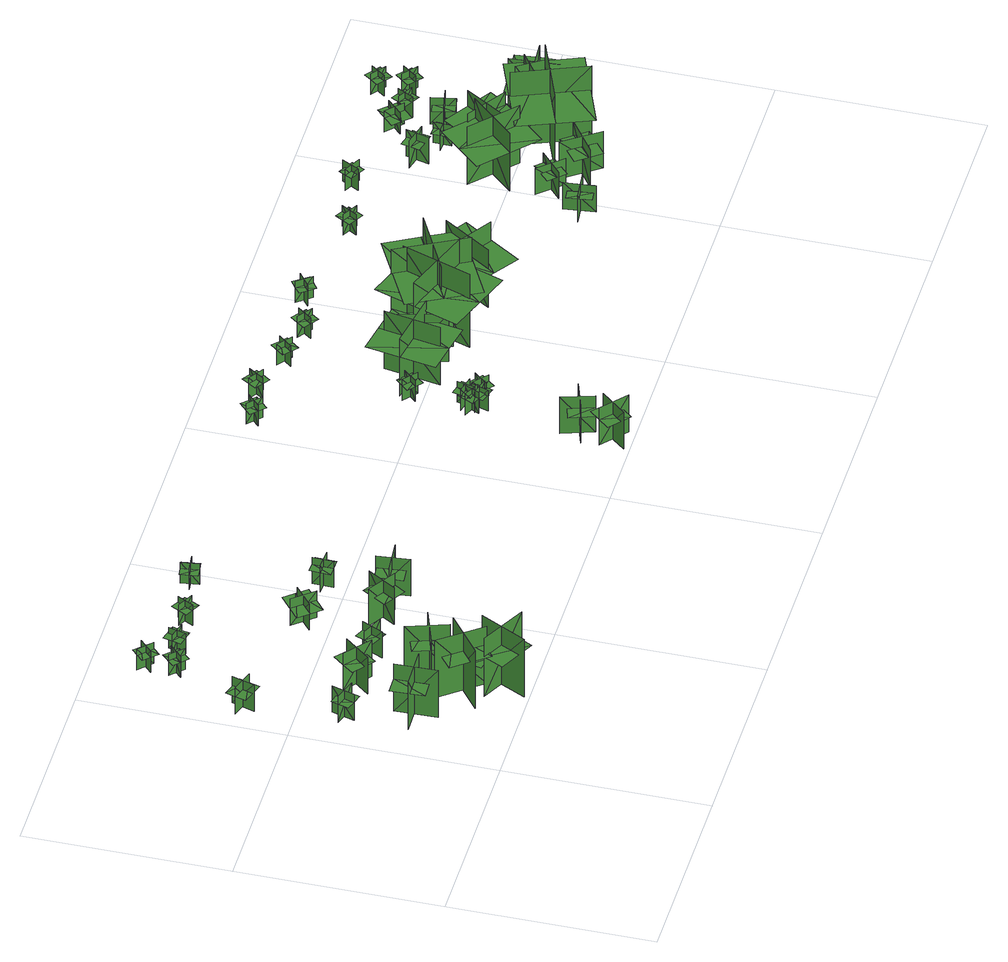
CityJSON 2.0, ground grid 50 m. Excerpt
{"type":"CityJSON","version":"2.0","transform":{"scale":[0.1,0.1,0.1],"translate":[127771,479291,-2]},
"CityObjects":{
"tree1":{"type":"SolitaryVegetationObject","geometry":[{"type":"MultiSurface","lod":"1","boundaries":[[[0,1,2]],[[0,2,3]],[[4,5,6]],[[4,6,7]],[[8,9,10]],[[8,10,11]],[[8,11,12]],[[8,12,13]]]}]},
"tree2":{"type":"SolitaryVegetationObject","geometry":[{"type":"MultiSurface","lod":"1","boundaries":[[[14,15,16]],[[14,16,17]],[[18,19,20]],[[18,20,21]],[[22,23,24]],[[22,24,25]],[[22,25,26]],[[22,26,27]]]}]},
"tree3":{"type":"SolitaryVegetationObject","geometry":[{"type":"MultiSurface","lod":"1","boundaries":[[[28,29,30]],[[28,30,31]],[[32,33,34]],[[32,34,35]],[[36,37,38]],[[36,38,39]],[[36,37,40]],[[36,40,41]]]}]},
"tree4":{"type":"SolitaryVegetationObject","geometry":[{"type":"MultiSurface","lod":"1","boundaries":[[[42,43,44]],[[42,44,45]],[[46,47,48]],[[46,48,49]],[[50,51,52]],[[50,52,53]],[[50,53,54]],[[50,54,55]]]}]},
"tree5":{"type":"SolitaryVegetationObject","geometry":[{"type":"MultiSurface","lod":"1","boundaries":[[[56,57,58]],[[56,58,59]],[[60,61,62]],[[60,62,63]],[[64,65,66]],[[64,66,67]],[[64,67,68]],[[64,68,69]]]}]},
"tree6":{"type":"SolitaryVegetationObject","geometry":[{"type":"MultiSurface","lod":"1","boundaries":[[[70,71,72]],[[70,72,73]],[[74,75,76]],[[74,76,77]],[[78,79,80]],[[78,80,81]],[[78,81,82]],[[78,82,83]]]}]},
"tree7":{"type":"SolitaryVegetationObject","geometry":[{"type":"MultiSurface","lod":"1","boundaries":[[[84,85,86]],[[84,86,87]],[[88,89,90]],[[88,90,91]],[[92,93,94]],[[92,94,95]],[[92,96,97]],[[92,97,93]]]}]},
"tree8":{"type":"SolitaryVegetationObject","geometry":[{"type":"MultiSurface","lod":"1","boundaries":[[[98,99,100]],[[98,100,101]],[[102,103,104]],[[102,104,105]],[[106,107,108]],[[106,108,109]],[[106,109,110]],[[106,110,111]]]}]},
"tree9":{"type":"SolitaryVegetationObject","geometry":[{"type":"MultiSurface","lod":"1","boundaries":[[[112,113,114]],[[112,114,115]],[[116,117,118]],[[116,118,119]],[[120,121,122]],[[120,122,123]],[[120,123,124]],[[120,124,125]]]}]},
"tree10":{"type":"SolitaryVegetationObject","geometry":[{"type":"MultiSurface","lod":"1","boundaries":[[[126,127,128]],[[126,128,129]],[[130,131,132]],[[130,132,133]],[[134,135,136]],[[134,136,137]],[[134,137,138]],[[134,138,139]]]}]},
"tree11":{"type":"SolitaryVegetationObject","geometry":[{"type":"MultiSurface","lod":"1","boundaries":[[[140,141,142]],[[140,142,143]],[[144,145,146]],[[144,146,147]],[[148,149,150]],[[148,150,151]],[[148,151,152]],[[148,152,153]]]}]},
"tree12":{"type":"SolitaryVegetationObject","geometry":[{"type":"MultiSurface","lod":"1","boundaries":[[[154,155,156]],[[154,156,157]],[[158,159,160]],[[158,160,161]],[[162,163,164]],[[162,164,165]],[[162,165,166]],[[162,166,167]]]}]},
"tree13":{"type":"SolitaryVegetationObject","geometry":[{"type":"MultiSurface","lod":"1","boundaries":[[[168,169,170]],[[168,170,171]],[[172,173,174]],[[172,174,175]],[[176,177,178]],[[176,178,179]],[[176,179,180]],[[176,180,181]]]}]},
"tree14":{"type":"SolitaryVegetationObject","geometry":[{"type":"MultiSurface","lod":"1","boundaries":[[[182,183,184]],[[182,184,185]],[[186,187,188]],[[186,188,189]],[[190,191,192]],[[190,192,193]],[[190,193,194]],[[190,194,195]]]}]},
"tree15":{"type":"SolitaryVegetationObject","geometry":[{"type":"MultiSurface","lod":"1","boundaries":[[[196,197,198]],[[196,198,199]],[[200,201,202]],[[200,202,203]],[[204,205,206]],[[204,206,207]],[[204,207,208]],[[204,208,209]]]}]},
"tree16":{"type":"SolitaryVegetationObject","geometry":[{"type":"MultiSurface","lod":"1","boundaries":[[[210,211,212]],[[210,212,213]],[[214,215,216]],[[214,216,217]],[[218,219,220]],[[218,220,221]],[[218,221,222]],[[218,222,223]]]}]},
"tree17":{"type":"SolitaryVegetationObject","geometry":[{"type":"MultiSurface","lod":"1","boundaries":[[[224,225,226]],[[224,226,227]],[[228,229,230]],[[228,230,231]],[[232,233,234]],[[232,234,235]],[[232,235,236]],[[232,236,237]]]}]},
"tree18":{"type":"SolitaryVegetationObject","geometry":[{"type":"MultiSurface","lod":"1","boundaries":[[[238,239,240]],[[238,240,241]],[[242,243,244]],[[242,244,245]],[[246,247,248]],[[246,248,249]],[[246,249,250]],[[246,250,251]]]}]},
"tree19":{"type":"SolitaryVegetationObject","geometry":[{"type":"MultiSurface","lod":"1","boundaries":[[[252,253,254]],[[252,254,255]],[[256,257,258]],[[256,258,259]],[[260,261,262]],[[260,262,263]],[[260,263,264]],[[260,264,265]]]}]},
"tree20":{"type":"SolitaryVegetationObject","geometry":[{"type":"MultiSurface","lod":"1","boundaries":[[[266,267,268]],[[266,268,269]],[[270,271,272]],[[270,272,273]],[[274,275,276]],[[274,276,277]],[[274,277,278]],[[274,278,279]]]}]},
"tree21":{"type":"SolitaryVegetationObject","geometry":[{"type":"MultiSurface","lod":"1","boundaries":[[[280,281,282]],[[280,282,283]],[[284,285,286]],[[284,286,287]],[[288,289,290]],[[288,290,291]],[[288,291,292]],[[288,292,293]]]}]},
"tree22":{"type":"SolitaryVegetationObject","geometry":[{"type":"MultiSurface","lod":"1","boundaries":[[[294,295,296]],[[294,296,297]],[[298,299,300]],[[298,300,301]],[[302,303,304]],[[302,304,305]],[[302,305,306]],[[302,306,307]]]}]},
"tree23":{"type":"SolitaryVegetationObject","geometry":[{"type":"MultiSurface","lod":"1","boundaries":[[[308,309,310]],[[308,310,311]],[[312,313,314]],[[312,314,315]],[[316,317,318]],[[316,318,319]],[[316,319,320]],[[316,320,321]]]}]},
"tree24":{"type":"SolitaryVegetationObject","geometry":[{"type":"MultiSurface","lod":"1","boundaries":[[[322,323,324]],[[322,324,325]],[[326,327,328]],[[326,328,329]],[[330,331,332]],[[330,332,333]],[[330,333,334]],[[330,334,335]]]}]},
"tree25":{"type":"SolitaryVegetationObject","geometry":[{"type":"MultiSurface","lod":"1","boundaries":[[[336,337,338]],[[336,338,339]],[[340,341,342]],[[340,342,343]],[[344,345,346]],[[344,346,347]],[[344,347,348]],[[344,348,349]]]}]},
"tree26":{"type":"SolitaryVegetationObject","geometry":[{"type":"MultiSurface","lod":"1","boundaries":[[[350,351,352]],[[350,352,353]],[[354,355,356]],[[354,356,357]],[[358,359,360]],[[358,360,361]],[[358,361,362]],[[358,362,363]]]}]},
"tree27":{"type":"SolitaryVegetationObject","geometry":[{"type":"MultiSurface","lod":"1","boundaries":[[[364,365,366]],[[364,366,367]],[[368,369,370]],[[368,370,371]],[[372,373,374]],[[372,374,375]],[[372,375,376]],[[372,376,377]]]}]},
"tree28":{"type":"SolitaryVegetationObject","geometry":[{"type":"MultiSurface","lod":"1","boundaries":[[[378,379,380]],[[378,380,381]],[[382,383,384]],[[382,384,385]],[[386,387,388]],[[386,388,389]],[[386,389,390]],[[386,390,391]]]}]},
"tree29":{"type":"SolitaryVegetationObject","geometry":[{"type":"MultiSurface","lod":"1","boundaries":[[[392,393,394]],[[392,394,395]],[[396,397,398]],[[396,398,399]],[[400,401,402]],[[400,402,403]],[[400,403,404]],[[400,404,405]]]}]},
"tree30":{"type":"SolitaryVegetationObject","geometry":[{"type":"MultiSurface","lod":"1","boundaries":[[[406,407,408]],[[406,408,409]],[[410,411,412]],[[410,412,413]],[[414,415,416]],[[414,416,417]],[[414,417,418]],[[414,418,419]]]}]},
"tree31":{"type":"SolitaryVegetationObject","geometry":[{"type":"MultiSurface","lod":"1","boundaries":[[[420,421,422]],[[420,422,423]],[[424,425,426]],[[424,426,427]],[[428,429,430]],[[428,430,431]],[[428,431,432]],[[428,432,433]]]}]},
"tree32":{"type":"SolitaryVegetationObject","geometry":[{"type":"MultiSurface","lod":"1","boundaries":[[[434,435,436]],[[434,436,437]],[[438,439,440]],[[438,440,441]],[[442,443,444]],[[442,444,445]],[[442,445,446]],[[442,446,447]]]}]},
"tree33":{"type":"SolitaryVegetationObject","geometry":[{"type":"MultiSurface","lod":"1","boundaries":[[[448,449,450]],[[448,450,451]],[[452,453,454]],[[452,454,455]],[[456,457,458]],[[456,458,459]],[[456,459,460]],[[456,460,461]]]}]},
"tree34":{"type":"SolitaryVegetationObject","geometry":[{"type":"MultiSurface","lod":"1","boundaries":[[[462,463,464]],[[462,464,465]],[[466,467,468]],[[466,468,469]],[[470,471,472]],[[470,472,473]],[[470,473,474]],[[470,474,475]]]}]},
"tree35":{"type":"SolitaryVegetationObject","geometry":[{"type":"MultiSurface","lod":"1","boundaries":[[[476,477,478]],[[476,478,479]],[[480,481,482]],[[480,482,483]],[[484,485,486]],[[484,486,487]],[[484,487,488]],[[484,488,489]]]}]},
"tree36":{"type":"SolitaryVegetationObject","geometry":[{"type":"MultiSurface","lod":"1","boundaries":[[[490,491,492]],[[490,492,493]],[[494,495,496]],[[494,496,497]],[[498,499,500]],[[498,500,501]],[[498,501,502]],[[498,502,503]]]}]},
"tree37":{"type":"SolitaryVegetationObject","geometry":[{"type":"MultiSurface","lod":"1","boundaries":[[[504,505,506]],[[504,506,507]],[[508,509,510]],[[508,510,511]],[[512,513,514]],[[512,514,515]],[[512,515,516]],[[512,516,517]]]}]},
"tree38":{"type":"SolitaryVegetationObject","geometry":[{"type":"MultiSurface","lod":"1","boundaries":[[[518,519,520]],[[518,520,521]],[[522,523,524]],[[522,524,525]],[[526,527,528]],[[526,528,529]],[[526,529,530]],[[526,530,531]]]}]},
"tree39":{"type":"SolitaryVegetationObject","geometry":[{"type":"MultiSurface","lod":"1","boundaries":[[[532,533,534]],[[532,534,535]],[[536,537,538]],[[536,538,539]],[[540,541,542]],[[540,542,543]],[[540,544,545]],[[540,545,541]]]}]},
"tree40":{"type":"SolitaryVegetationObject","geometry":[{"type":"MultiSurface","lod":"1","boundaries":[[[546,547,548]],[[546,548,549]],[[550,551,552]],[[550,552,553]],[[554,555,556]],[[554,556,557]],[[554,557,558]],[[554,558,559]]]}]},
"tree41":{"type":"SolitaryVegetationObject","geometry":[{"type":"MultiSurface","lod":"1","boundaries":[[[560,561,562]],[[560,562,563]],[[564,565,566]],[[564,566,567]],[[568,569,570]],[[568,570,571]],[[568,571,572]],[[568,572,573]]]}]},
"tree42":{"type":"SolitaryVegetationObject","geometry":[{"type":"MultiSurface","lod":"1","boundaries":[[[574,575,576]],[[574,576,577]],[[578,579,580]],[[578,580,581]],[[582,583,584]],[[582,584,585]],[[582,586,587]],[[582,587,583]]]}]},
"tree43":{"type":"SolitaryVegetationObject","geometry":[{"type":"MultiSurface","lod":"1","boundaries":[[[588,589,590]],[[588,590,591]],[[592,593,594]],[[592,594,595]],[[596,597,598]],[[596,598,599]],[[596,599,600]],[[596,600,601]]]}]},
"tree44":{"type":"SolitaryVegetationObject","geometry":[{"type":"MultiSurface","lod":"1","boundaries":[[[602,603,604]],[[602,604,605]],[[606,607,608]],[[606,608,609]],[[610,611,612]],[[610,612,613]],[[610,613,614]],[[610,614,615]]]}]},
"tree45":{"type":"SolitaryVegetationObject","geometry":[{"type":"MultiSurface","lod":"1","boundaries":[[[616,617,618]],[[616,618,619]],[[620,621,622]],[[620,622,623]],[[624,625,626]],[[624,626,627]],[[624,627,628]],[[624,628,629]]]}]},
"tree46":{"type":"SolitaryVegetationObject","geometry":[{"type":"MultiSurface","lod":"1","boundaries":[[[630,631,632]],[[630,632,633]],[[634,635,636]],[[634,636,637]],[[638,639,640]],[[638,640,641]],[[638,641,642]],[[638,642,643]]]}]},
"tree47":{"type":"SolitaryVegetationObject","geometry":[{"type":"MultiSurface","lod":"1","boundaries":[[[644,645,646]],[[644,646,647]],[[648,649,650]],[[648,650,651]],[[652,653,654]],[[652,654,655]],[[652,656,657]],[[652,657,653]]]}]},
"tree48":{"type":"SolitaryVegetationObject","geometry":[{"type":"MultiSurface","lod":"1","boundaries":[[[658,659,660]],[[658,660,661]],[[662,663,664]],[[662,664,665]],[[666,667,663]],[[666,663,662]],[[668,669,659]],[[668,659,658]],[[670,671,672]],[[670,672,673]],[[674,675,676]],[[674,676,677]]]}]},
"tree49":{"type":"SolitaryVegetationObject","geometry":[{"type":"MultiSurface","lod":"1","boundaries":[[[678,679,680]],[[678,680,681]],[[682,683,684]],[[682,684,685]],[[686,687,688]],[[686,688,689]],[[686,689,690]],[[686,690,691]]]}]},
"tree50":{"type":"SolitaryVegetationObject","geometry":[{"type":"MultiSurface","lod":"1","boundaries":[[[692,693,694]],[[692,694,695]],[[696,697,698]],[[696,698,699]],[[700,701,702]],[[700,702,703]],[[700,703,704]],[[700,704,705]]]}]},
"tree51":{"type":"SolitaryVegetationObject","geometry":[{"type":"MultiSurface","lod":"1","boundaries":[[[706,707,708]],[[706,708,709]],[[710,711,712]],[[710,712,713]],[[714,715,716]],[[714,716,717]],[[714,717,718]],[[714,718,719]]]}]},
"tree52":{"type":"SolitaryVegetationObject","geometry":[{"type":"MultiSurface","lod":"1","boundaries":[[[720,721,722]],[[720,722,723]],[[724,725,726]],[[724,726,727]],[[728,729,730]],[[728,730,731]],[[728,731,732]],[[728,732,733]]]}]}
},
"vertices":[
[58,396,21],[113,379,21],[113,379,98],[58,396,98],[75,363,21],[75,363,98],[92,419,98],[92,419,21],[75,363,74],[98,356,74],[112,400,74],[89,408,74],[66,415,74],[52,371,74],
[192,241,10],[87,239,10],[87,239,149],[192,241,149],[143,287,10],[143,287,149],[146,183,149],[146,183,10],[143,287,105],[99,286,105],[102,203,105],[145,204,105],[189,205,105],[187,289,105],
[74,609,30],[18,628,30],[18,628,108],[74,609,108],[56,645,30],[38,589,30],[38,589,108],[56,645,108],[75,611,82],[19,629,82],[10,601,82],[66,583,82],[26,652,82],[82,634,82],
[290,107,10],[211,208,10],[211,208,180],[290,107,180],[299,188,10],[299,188,180],[198,110,180],[198,110,10],[299,188,127],[267,231,127],[186,168,127],[219,126,127],[251,84,127],[332,146,127],
[324,126,9],[266,12,9],[266,12,180],[324,126,180],[246,101,9],[246,101,180],[360,42,180],[360,42,9],[246,101,126],[222,53,126],[313,7,126],[337,54,126],[362,102,126],[271,148,126],
[226,420,20],[174,357,20],[174,357,129],[226,420,129],[174,414,20],[174,414,129],[237,363,129],[237,363,20],[174,414,95],[153,388,95],[203,347,95],[224,373,95],[246,399,95],[196,441,95],
[307,173,9],[292,108,9],[292,108,119],[307,173,119],[264,146,9],[328,130,9],[328,130,119],[264,146,119],[264,146,83],[328,130,83],[337,166,83],[272,181,83],[255,111,83],[320,95,83],
[114,810,29],[145,779,29],[145,779,91],[114,810,91],[114,781,29],[145,812,29],[145,812,91],[114,781,91],[114,781,74],[130,765,74],[161,797,74],[145,812,74],[129,828,74],[98,796,74],
[314,199,8],[280,298,8],[280,298,147],[314,199,147],[343,259,8],[343,259,147],[244,225,147],[244,225,8],[343,259,103],[329,301,103],[250,273,103],[264,232,103],[279,191,103],[358,218,103],
[144,853,31],[112,884,31],[112,884,93],[144,853,93],[144,882,31],[112,851,31],[112,851,93],[144,882,93],[144,882,75],[128,898,75],[97,867,75],[112,851,75],[128,835,75],[159,866,75],
[333,410,19],[309,357,19],[309,357,96],[333,410,96],[298,397,19],[298,397,96],[351,373,96],[351,373,19],[298,397,72],[288,375,72],[330,355,72],[340,378,72],[350,400,72],[308,419,72],
[208,834,30],[197,791,30],[197,791,91],[208,834,91],[182,819,30],[225,808,30],[225,808,91],[182,819,91],[182,819,74],[177,798,74],[220,787,74],[225,808,74],[231,830,74],[188,841,74],
[351,585,33],[351,585,111],[394,534,111],[394,534,33],[396,580,33],[396,580,111],[346,539,111],[346,539,33],[403,587,85],[382,612,85],[320,561,85],[342,535,85],[363,510,85],[425,561,85],
[318,840,31],[297,800,31],[297,800,92],[318,840,92],[290,831,31],[329,811,31],[329,811,92],[290,831,92],[290,831,75],[279,811,75],[319,791,75],[329,811,75],[339,830,75],[300,851,75],
[421,358,27],[464,428,27],[464,428,136],[421,358,136],[471,370,27],[471,370,136],[402,413,136],[402,413,27],[471,370,101],[489,399,101],[434,434,101],[416,405,101],[398,376,101],[453,342,101],
[514,426,33],[522,345,33],[522,345,141],[514,426,141],[481,386,33],[481,386,141],[562,393,141],[562,393,33],[481,386,107],[484,352,107],[549,358,107],[546,392,107],[543,426,107],[478,420,107],
[538,548,30],[487,550,30],[487,550,107],[538,548,107],[512,575,30],[510,524,30],[510,524,107],[512,575,107],[512,575,87],[488,576,87],[486,525,87],[510,524,87],[535,523,87],[537,574,87],
[419,840,31],[463,846,31],[463,846,92],[419,840,92],[443,822,31],[436,866,31],[436,866,92],[443,822,92],[443,822,75],[464,825,75],[458,869,75],[436,866,75],[414,862,75],[421,819,75],
[1232,77,7],[1179,15,7],[1179,15,116],[1232,77,116],[1180,72,7],[1180,72,116],[1241,19,116],[1241,19,7],[1180,72,82],[1157,47,82],[1207,4,82],[1229,30,82],[1251,56,82],[1202,98,82],
[1174,115,8],[1251,140,8],[1251,140,116],[1174,115,116],[1220,91,8],[1220,91,116],[1195,169,116],[1195,169,8],[1220,91,82],[1253,102,82],[1232,164,82],[1200,153,82],[1168,143,82],[1188,81,82],
[1027,864,27],[1058,833,27],[1058,833,88],[1027,864,88],[1027,835,27],[1058,866,27],[1058,866,88],[1027,835,88],[1027,835,71],[1042,819,71],[1074,851,71],[1058,866,71],[1042,882,71],[1011,851,71],
[1207,363,17],[1226,403,17],[1226,403,79],[1207,363,79],[1235,373,17],[1195,392,17],[1195,392,79],[1235,373,79],[1235,373,62],[1244,393,62],[1205,412,62],[1195,392,62],[1185,372,62],[1225,353,62],
[1238,388,14],[1224,345,14],[1224,345,76],[1238,388,76],[1212,374,14],[1254,361,14],[1254,361,76],[1212,374,76],[1212,374,59],[1205,353,59],[1247,340,59],[1254,361,59],[1260,382,59],[1218,395,59],
[1246,394,21],[1203,404,21],[1203,404,82],[1246,394,82],[1230,420,21],[1220,376,21],[1220,376,82],[1230,420,82],[1230,420,65],[1209,425,65],[1199,381,65],[1220,376,65],[1242,371,65],[1252,415,65],
[1199,510,29],[1227,543,29],[1227,543,91],[1199,510,91],[1228,512,29],[1194,540,29],[1194,540,91],[1228,512,91],[1228,512,74],[1243,529,74],[1209,557,74],[1194,540,74],[1180,524,74],[1214,495,74],
[1247,356,15],[1276,389,15],[1276,389,76],[1247,356,76],[1276,358,15],[1243,387,15],[1243,387,76],[1276,358,76],[1276,358,59],[1291,375,59],[1257,403,59],[1243,387,59],[1228,370,59],[1262,341,59],
[1123,850,28],[1147,887,28],[1147,887,89],[1123,850,89],[1152,856,28],[1115,881,28],[1115,881,89],[1152,856,89],[1152,856,72],[1164,874,72],[1127,899,72],[1115,881,72],[1103,862,72],[1139,837,72],
[1355,525,27],[1355,525,197],[1210,550,197],[1210,550,27],[1272,470,27],[1272,470,197],[1297,609,197],[1297,609,27],[1269,448,142],[1341,435,142],[1372,609,142],[1299,622,142],[1227,635,142],[1196,461,142],
[1286,516,27],[1286,516,166],[1402,547,166],[1402,547,27],[1328,585,27],[1328,585,166],[1358,473,166],[1358,473,27],[1323,603,121],[1265,587,121],[1303,448,121],[1361,463,121],[1419,479,121],[1381,618,121],
[1280,821,28],[1246,849,28],[1246,849,89],[1280,821,89],[1277,850,28],[1249,816,28],[1249,816,89],[1277,850,89],[1277,850,72],[1260,865,72],[1232,831,72],[1249,816,72],[1266,802,72],[1294,836,72],
[1531,492,28],[1531,492,245],[1355,554,245],[1355,554,28],[1416,439,28],[1416,439,245],[1476,610,245],[1476,610,28],[1407,413,174],[1496,382,174],[1570,594,174],[1481,625,174],[1393,656,174],[1319,444,174],
[1382,832,28],[1356,797,28],[1356,797,90],[1382,832,90],[1353,828,28],[1389,802,28],[1389,802,90],[1353,828,90],[1353,828,72],[1340,810,72],[1376,784,72],[1389,802,72],[1402,820,72],[1366,846,72],
[1543,467,29],[1543,467,246],[1456,633,246],[1456,633,29],[1423,507,29],[1423,507,246],[1583,591,246],[1583,591,29],[1399,494,176],[1442,411,176],[1641,516,176],[1597,599,176],[1553,682,176],[1355,577,176],
[1501,859,29],[1465,832,29],[1465,832,91],[1501,859,91],[1471,863,29],[1498,828,29],[1498,828,91],[1471,863,91],[1471,863,73],[1454,850,73],[1480,815,73],[1498,828,73],[1516,841,73],[1489,876,73],
[1659,452,30],[1659,452,201],[1536,532,201],[1536,532,30],[1562,433,30],[1562,433,201],[1640,552,201],[1640,552,30],[1550,415,146],[1611,375,146],[1708,522,146],[1647,562,146],[1585,603,146],[1488,456,146],
[1729,817,30],[1768,796,30],[1768,796,91],[1729,817,91],[1737,789,30],[1759,827,30],[1759,827,91],[1737,789,91],[1737,789,74],[1756,778,74],[1778,817,74],[1759,827,74],[1739,838,74],[1718,800,74],
[1973,285,12],[1965,362,12],[1965,362,90],[1973,285,90],[2006,325,12],[2006,325,90],[1928,317,90],[1928,317,12],[1972,291,69],[1998,295,69],[1989,355,69],[1963,351,69],[1938,348,69],[1947,288,69],
[1989,378,20],[2047,429,20],[2047,429,98],[1989,378,98],[2041,375,20],[2041,375,98],[1989,433,98],[1989,433,20],[1994,382,78],[2012,363,78],[2056,406,78],[2038,424,78],[2020,443,78],[1976,401,78],
[1923,830,32],[1881,852,32],[1881,852,95],[1923,830,95],[1912,866,32],[1889,824,32],[1889,824,95],[1912,866,95],[1919,832,78],[1881,852,78],[1872,836,78],[1910,815,78],[1928,848,78],[1890,869,78],
[1974,489,32],[1974,489,202],[2074,597,202],[2074,597,32],[1972,588,32],[1972,588,202],[2076,492,202],[2076,492,32],[1956,603,147],[1906,549,147],[2036,430,147],[2086,484,147],[2136,538,147],[2005,657,147],
[2059,321,10],[2148,384,10],[2148,384,119],[2059,321,119],[2131,309,10],[2131,309,119],[2069,397,119],[2069,397,10],[2067,326,90],[2089,297,90],[2157,349,90],[2134,378,90],[2112,407,90],[2045,355,90],
[1996,731,32],[2053,716,32],[2053,716,111],[1996,731,111],[2020,691,32],[2034,748,32],[2034,748,111],[2020,691,111],[2001,729,90],[2053,716,90],[2059,739,90],[2006,752,90],[1995,707,90],[2048,694,90],
[2070,528,31],[2070,528,171],[2134,629,171],[2134,629,31],[2054,608,31],[2054,608,171],[2151,545,171],[2151,545,31],[2039,617,125],[2006,566,125],[2128,489,125],[2160,539,125],[2193,590,125],[2071,668,125],
[2092,656,34],[2095,700,34],[2095,700,95],[2092,656,95],[2115,675,34],[2071,678,34],[2071,678,95],[2115,675,95],[2115,675,78],[2116,697,78],[2072,700,78],[2071,678,78],[2069,656,78],[2113,653,78],
[2147,533,17],[2147,533,234],[2216,359,234],[2216,359,17],[2262,480,17],[2262,480,234],[2094,414,234],[2094,414,17],[2288,490,164],[2254,577,164],[2045,495,164],[2079,408,164],[2113,321,164],[2322,403,164],
[2140,780,35],[2140,780,97],[2102,817,97],[2102,817,35],[2104,780,35],[2104,780,97],[2140,817,97],[2140,817,35],[2098,775,77],[2117,756,77],[2162,801,77],[2143,820,77],[2124,839,77],[2079,794,77],
[2158,724,32],[2170,666,32],[2170,666,111],[2158,724,111],[2133,685,32],[2190,697,32],[2190,697,111],[2133,685,111],[2159,719,90],[2170,666,90],[2193,671,90],[2182,724,90],[2136,714,90],[2147,662,90],
[2206,490,59],[2264,530,59],[2265,530,193],[2206,489,193],[2258,480,60],[2218,539,60],[2218,539,193],[2258,480,193],[2258,480,24],[2218,539,24],[2206,489,24],[2265,530,24],[2206,490,125],[2265,530,125],[2244,560,137],[2186,520,137],[2257,524,146],[2213,494,146],[2228,472,153],[2272,502,153],
[2189,807,34],[2168,768,34],[2168,768,96],[2189,807,96],[2161,799,34],[2199,778,34],[2199,778,96],[2161,799,96],[2161,799,79],[2150,780,79],[2189,758,79],[2199,778,79],[2210,797,79],[2171,818,79],
[2284,450,24],[2284,450,164],[2275,570,164],[2275,570,24],[2224,505,24],[2224,505,164],[2339,513,164],[2339,513,24],[2206,503,118],[2210,443,118],[2354,454,118],[2350,514,118],[2345,574,118],[2201,563,118],
[2267,814,36],[2239,779,36],[2239,779,98],[2267,814,98],[2238,811,36],[2272,783,36],[2272,783,98],[2238,811,98],[2238,811,80],[2224,794,80],[2258,766,80],[2272,783,80],[2286,800,80],[2252,828,80],
[2255,885,32],[2229,850,32],[2229,850,93],[2255,885,93],[2226,881,32],[2261,855,32],[2261,855,93],[2226,881,93],[2226,881,76],[2213,864,76],[2248,837,76],[2261,855,76],[2275,872,76],[2239,899,76]
]}
